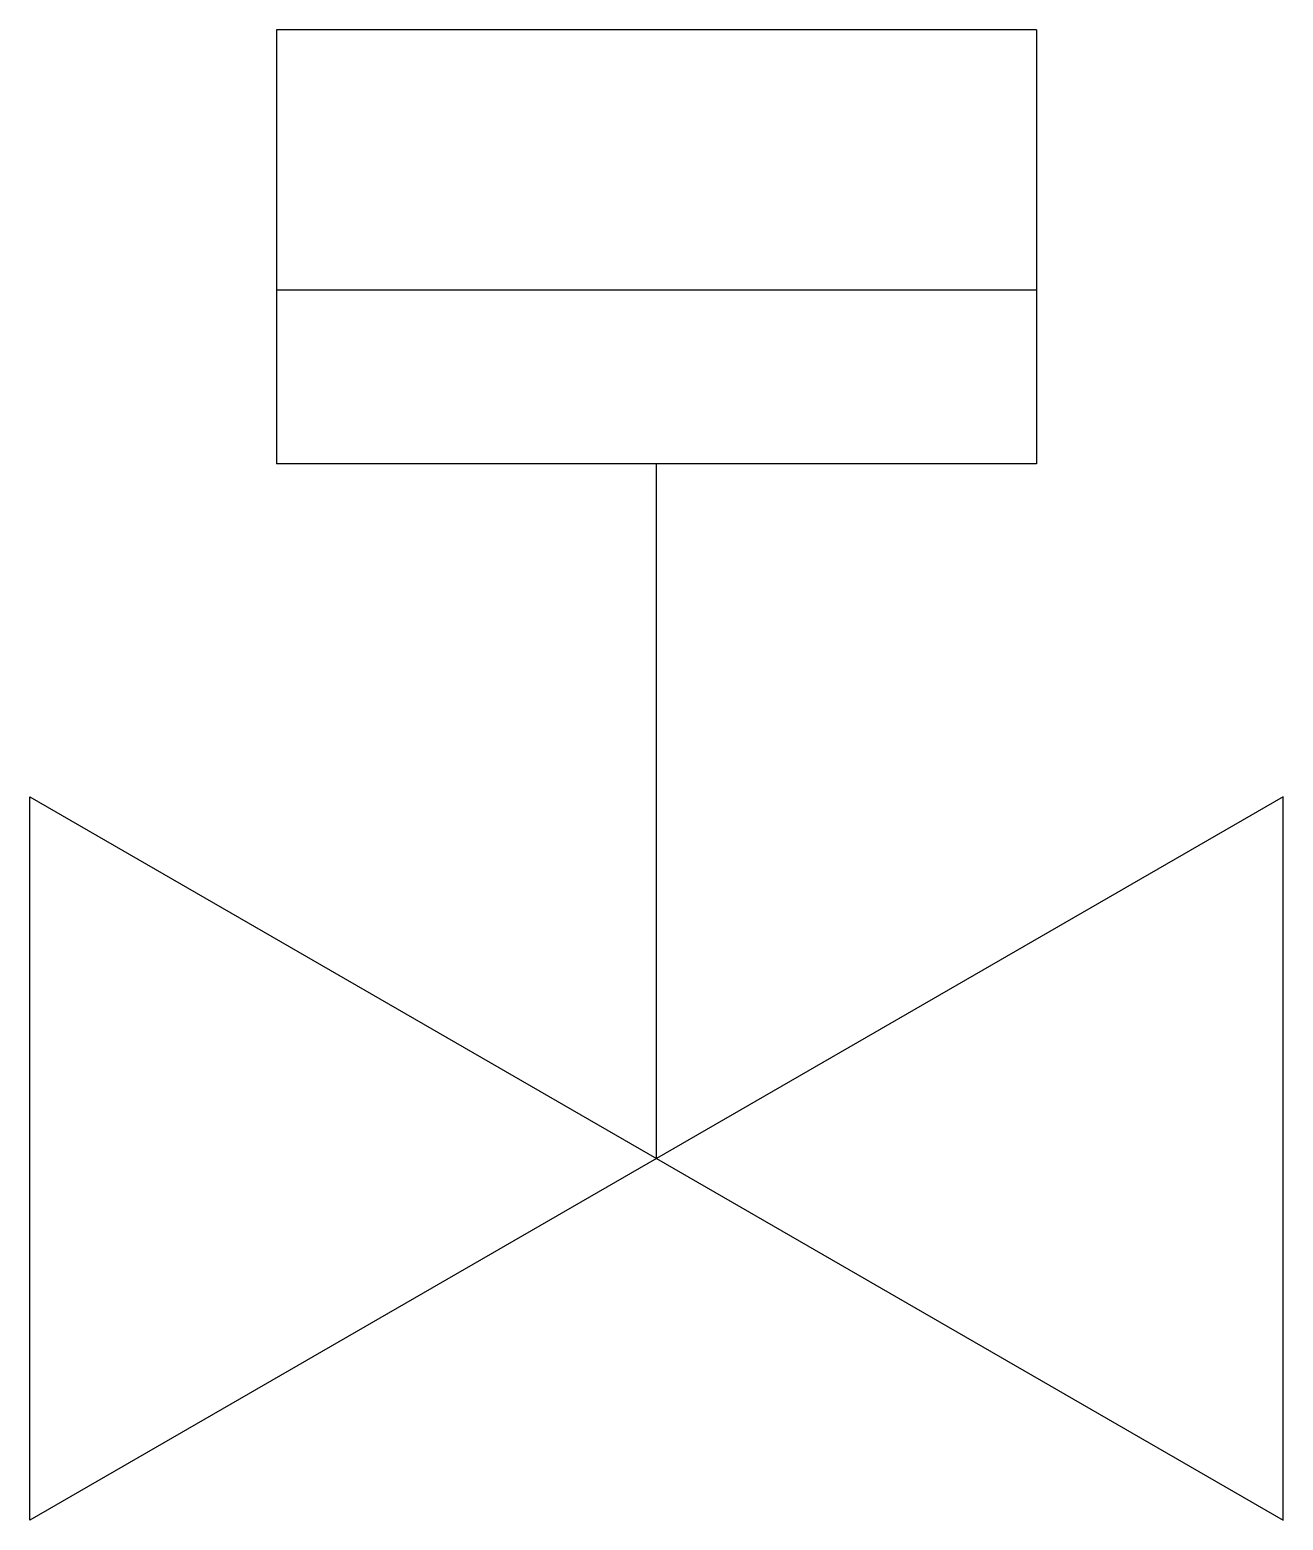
# Model space of a CAD drawing. Header units: millimetres. Extents: x -10136.287 to -10136.027, y 56.438 to 56.747.
import ezdxf

# ---------------------------------------------------------------- set-up
doc = ezdxf.new("R2010")
doc.units = ezdxf.units.MM
doc.header["$LTSCALE"] = 10
doc.layers.add('Tub_Válvulas', color=2, linetype='Continuous')

msp = doc.modelspace()

# ---------------------------------------------------------------- linework, layer by layer
at = {"layer": 'Tub_Válvulas'}
for p, q in [((-10136.07849, 56.74693), (-10136.23599, 56.74693)), ((-10136.23599, 56.74693), (-10136.23599, 56.65693)), ((-10136.07849, 56.74693), (-10136.07849, 56.65693)), ((-10136.07849, 56.69293), (-10136.23599, 56.69293)), ((-10136.07849, 56.65693), (-10136.23599, 56.65693)), ((-10136.15724, 56.51293), (-10136.15724, 56.65693))]:
    msp.add_line(p, q, dxfattribs=at)
for points in [[(-10136.28715, 56.43793), (-10136.28715, 56.58793), (-10136.15724, 56.51293)], [(-10136.02734, 56.43793), (-10136.02734, 56.58793), (-10136.15724, 56.51293)]]:
    msp.add_lwpolyline(points, close=True, dxfattribs=at)

doc.saveas('drawing.dxf')
